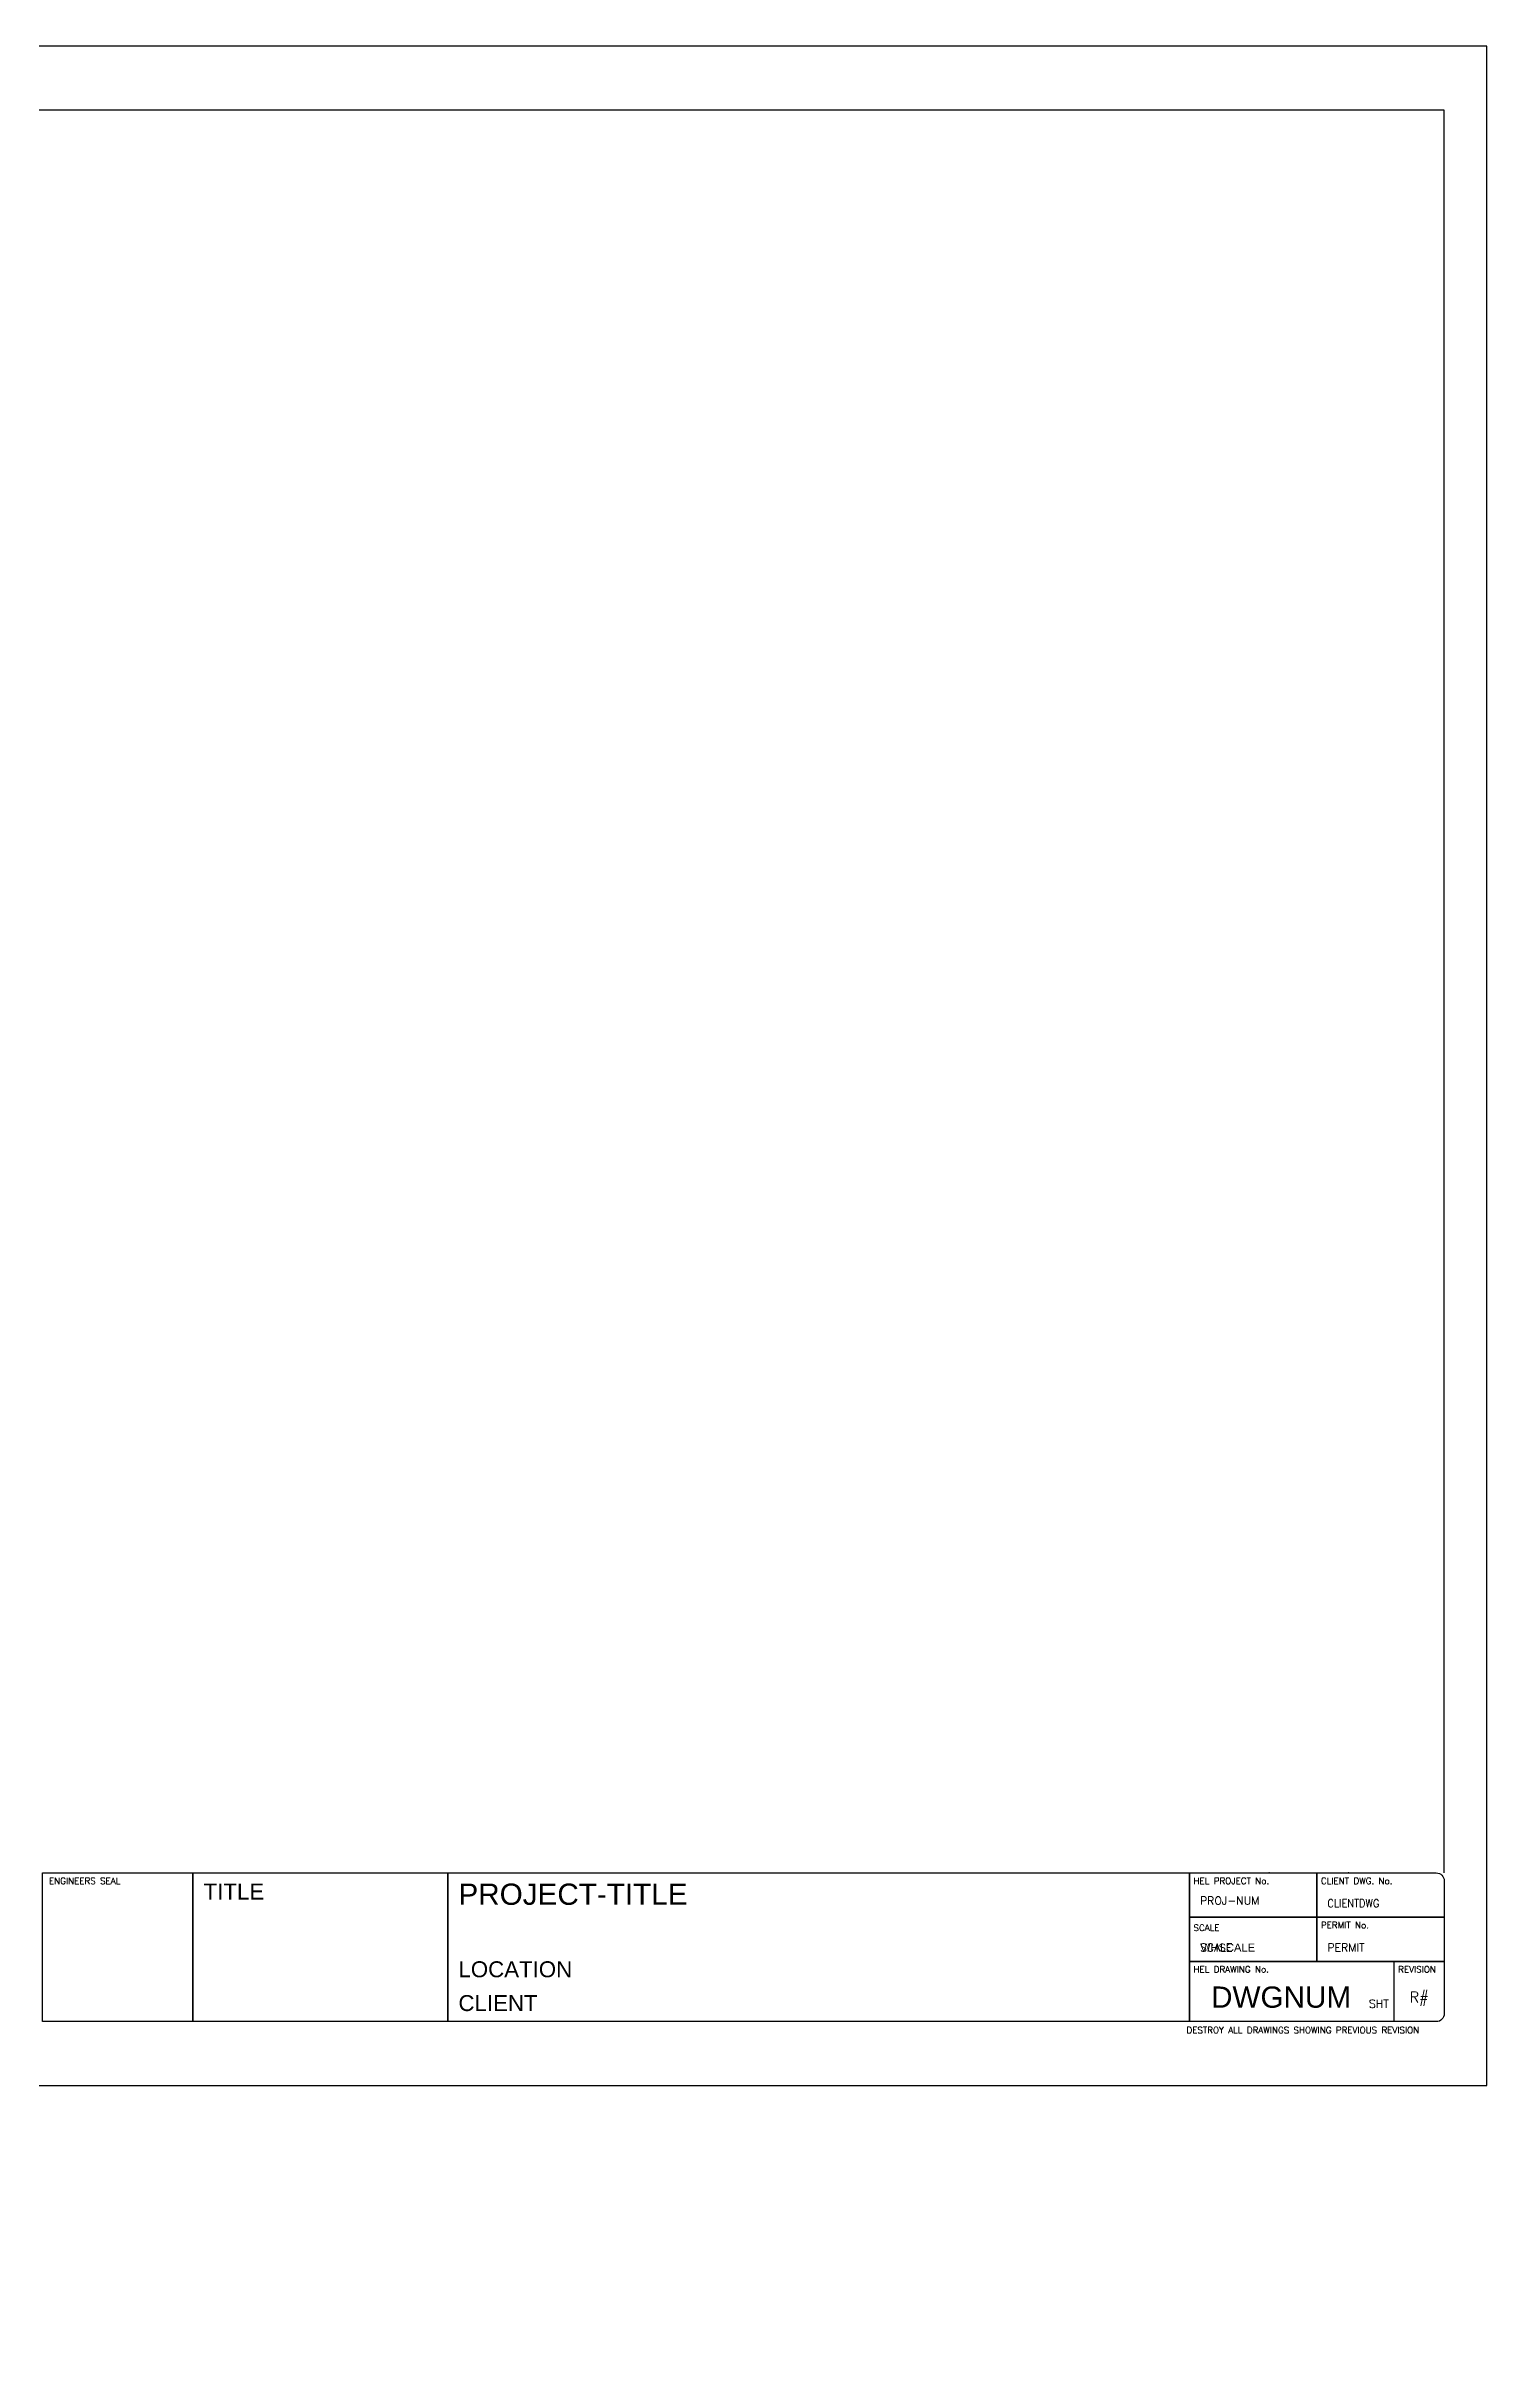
# Model space of a CAD drawing. Extents: x 0 to 36, y -3.3 to 24.
# Drawn here: x 19.04 to 36, y -3.25 to 24 of the extents above; entities that cross this region are included whole.
import ezdxf
from ezdxf.enums import TextEntityAlignment as Align

# ---------------------------------------------------------------- set-up
doc = ezdxf.new("R2010")
doc.units = 0
doc.header["$LTSCALE"] = 10
doc.header["$MEASUREMENT"] = 0
for name, color, linetype in [('BDR-18', 1, 'Continuous'), ('BDR-25', 4, 'Continuous'), ('BDR-50', 5, 'Continuous')]:
    doc.layers.add(name, color=color, linetype=linetype)
doc.styles.add('HEL-Title1', font='arial.ttf')
doc.styles.add('HEL-Title2', font='arial.ttf')
doc.styles.add('HEL-Title3', font='romans.shx')
doc.styles.add('HEL-Title4', font='romand.shx')
doc.styles.get("Standard").update_dxf_attribs({"font": 'arial.ttf'})

msp = doc.modelspace()

# ---------------------------------------------------------------- linework, layer by layer
for p in [(33.4375, 2.500000000000035), (34.375, 2.500000000000035)]:
    msp.add_point(p)
at = {"layer": 'BDR-18'}
msp.add_lwpolyline([(0, 0), (36, 0), (36, 24), (0, 24)], close=True, dxfattribs=at)
at = {"layer": 'BDR-25'}
msp.add_line((34.90944881889763, 0.750002675348751), (34.90944881889763, 1.458335116899195), dxfattribs=at)
msp.add_lwpolyline([(35.5, 2.500000000000003), (35.5, 23.25), (1.5, 23.25)], dxfattribs=at)
for points in [[(20.77055731962037, 2.500000000000035), (20.77055731962037, 0.7500000000000068), (18.99890377631328, 0.7500000000000068), (18.9989037763132, 2.500000000000035)], [(20.77055731962037, 2.500000000000035), (23.77055731962037, 2.500000000000035), (23.77055731962037, 0.7500000000000068), (20.77055731962037, 0.7500000000000068)], [(32.5, 0.7499999999999682), (23.77055731962037, 0.7499999999999682), (23.77055731962037, 2.500000000000035), (32.5, 2.500000000000035)], [(32.5, 2.500000000000035), (33.99999999999996, 2.500000000000035), (33.99999999999996, 1.979167558449616), (32.5, 1.979167558449616)], [(32.5, 1.979167558449616), (33.99999999999999, 1.979167558449616), (33.99999999999999, 1.458335116899195), (32.5, 1.458335116899195)], [(33.99999999999996, 1.979167558449615), (35.5, 1.979167558449616), (35.5, 1.458335116899195), (33.99999999999996, 1.458335116899195)]]:
    msp.add_lwpolyline(points, close=True, dxfattribs=at)
for points in [[(33.99999999999996, 2.500000000000035), (35.40624999999998, 2.500000000000035, -0.414213562373095), (35.49999999999998, 2.406250000000035), (35.49999999999998, 1.979167558449616), (33.99999999999996, 1.979167558449615)], [(32.5, 1.458335116899195), (35.5, 1.458335116899195), (35.5, 0.8437499999999684, -0.414213562373095), (35.40625, 0.7499999999999682), (32.5, 0.7499999999999682)]]:
    msp.add_lwpolyline(points, format="xyb", close=True, dxfattribs=at)

# ---------------------------------------------------------------- texts
at = {"layer": 'BDR-18', "ltscale": 8, "style": 'HEL-Title4'}
for s, p in [('ENGINEERS SEAL', (19.07565508167977, 2.369362591886082)), ('HEL PROJECT No.', (32.5488430744717, 2.36936259188611)), ('CLIENT DWG. No.', (34.04884307447173, 2.36936259188611)), ('PERMIT No.', (34.04884307447177, 1.848530150335683)), ('SCALE', (32.54884307447173, 1.817280150335663)), ('HEL DRAWING No.', (32.5488430744717, 1.327697708785249)), ('REVISION', (34.95829189336933, 1.327697708785249))]:
    msp.add_text(s, height=0.07499994823831674, dxfattribs=at).set_placement(p)
at = {"layer": 'BDR-18', "insert": (35.20472440944881, 0.687502675348751), "char_height": 0.07499994823831674, "width": 4.749820784835208, "attachment_point": 3, "style": 'HEL-Title4'}
msp.add_mtext('DESTROY ALL DRAWINGS SHOWING PREVIOUS REVISION', dxfattribs=at)
at = {"layer": 'BDR-25', "style": 'HEL-Title3'}
for tag, text, p in [('PROJ-NUM', '0000-000', (32.62500000000001, 2.174265075167863)), ('SCALE', 'AS SHOWN', (32.62500000000004, 1.622182633617415)), ('PERMIT', 'N/A', (34.12500000000006, 1.622182633617436))]:
    msp.add_attdef(tag, text=text, height=0.09375, dxfattribs=at).set_placement(p, align=Align.MIDDLE_LEFT)
at = {"layer": 'BDR-25', "style": 'HEL-Title3', "width": 0.9}
msp.add_attdef('CLIENTDWG', text='N/A', height=0.09375, dxfattribs=at).set_placement((34.12500000000002, 2.143015075167849), align=Align.MIDDLE_LEFT)
at = {"layer": 'BDR-25', "lineweight": 30, "flags": 104}
msp.add_attdef('V/HSCALE', text='', height=0.09375, dxfattribs=at).set_placement((32.62500000000004, 1.622182633617415), align=Align.MIDDLE_LEFT)
at = {"layer": 'BDR-25'}
for tag, text, height, style, p in [('DWGNUM', 'S01', 0.25, 'HEL-Title1', (33.57972440944881, 1.038850192067)), ('R#', '', 0.125, 'HEL-Title3', (35.20472440944881, 1.038850192067))]:
    msp.add_attdef(tag, text=text, height=height, dxfattribs=dict(at, style=style)).set_placement(p, align=Align.MIDDLE_CENTER)
at = {"layer": 'BDR-25', "style": 'HEL-Title3'}
msp.add_attdef('SHT', text='', height=0.09375, dxfattribs=at).set_placement((34.84675799502602, 0.9138501920670001), align=Align.RIGHT)
at = {"layer": 'BDR-50', "style": 'HEL-Title2'}
for tag, p in [('LOCATION', (23.89555731962037, 1.272842589108906)), ('CLIENT', (23.89555731962037, 0.8749999999999942))]:
    msp.add_attdef(tag, p, '-', height=0.1875, dxfattribs=at)
at = {"layer": 'BDR-50', "lineweight": 30, "flags": 104}
for tag, height, p in [('TITLE', 0.1875, (20.89555731962037, 2.375000000000035)), ('PROJECT-TITLE', 0.25, (23.89555731962037, 2.375000000000035))]:
    msp.add_attdef(tag, text='-', height=height, dxfattribs=at).set_placement(p, align=Align.TOP_LEFT)

doc.saveas('drawing.dxf')
